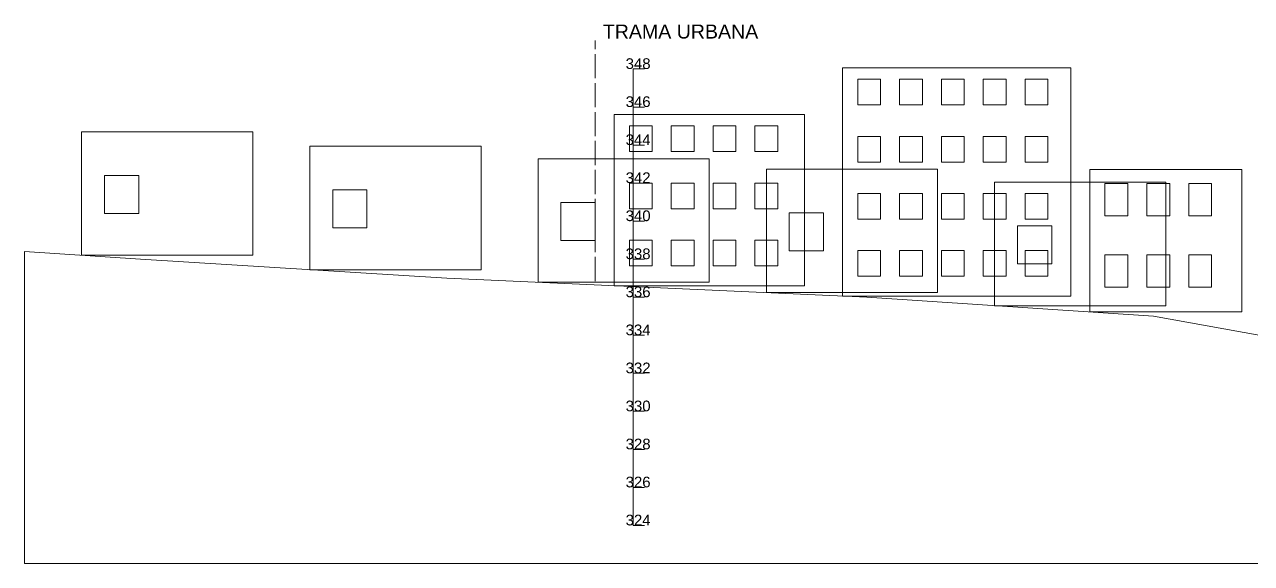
# Model space of a CAD drawing. Header units: metres. Extents: x -1097 to 1588, y -673 to 884.
# Drawn here: x 480 to 544.5, y -463 to -434.7 of the extents above; entities that cross this region are included whole.
import ezdxf

# ---------------------------------------------------------------- set-up
doc = ezdxf.new("R2010")
doc.units = ezdxf.units.M
doc.linetypes.add('DASHED', pattern=[1.524, 1.27, -0.254])
for name, color, linetype, lineweight, plot in [('CORTE-ESTRUCTURA', 30, 'Continuous', 0, False), ('CORTE-TERRENO', 7, 'Continuous', 0, False), ('CORTE-TEXTO', 7, 'Continuous', 0, False), ('VISTA-EDIFICIOS', 8, 'Continuous', 0, False)]:
    doc.layers.add(name, color=color, linetype=linetype, lineweight=lineweight, plot=plot)
doc.styles.add('ARIAL', font='arial.ttf')

msp = doc.modelspace()

# ---------------------------------------------------------------- linework, layer by layer
at = {"layer": 'CORTE-ESTRUCTURA'}
for points in [[(483, -446.797), (483, -440.297), (492, -440.297), (492, -446.797)], [(495, -447.553), (495, -441.053), (504, -441.053), (504, -447.553)], [(507, -448.217), (507, -441.717), (516, -441.717), (516, -448.217)], [(519, -448.761), (519, -442.261), (528, -442.261), (528, -448.761)], [(484.2, -444.597), (486, -444.597), (486, -442.597), (484.2, -442.597)], [(531, -449.446), (531, -442.946), (540, -442.946), (540, -449.446)], [(496.2, -445.353), (498, -445.353), (498, -443.353), (496.2, -443.353)], [(508.2, -446.017), (510, -446.017), (510, -444.017), (508.2, -444.017)], [(520.2, -446.561), (522, -446.561), (522, -444.561), (520.2, -444.561)], [(532.2, -447.246), (534, -447.246), (534, -445.246), (532.2, -445.246)]]:
    msp.add_lwpolyline(points, close=True, dxfattribs=at)
at = {"layer": 'CORTE-TERRENO'}
for points in [[(761.692, -463), (480, -463), (480, -446.6), (486.094, -447), (502.206, -448), (524.284, -449), (539.344, -450), (545, -451.009)], [(480, -446.6), (486.094, -447), (502.206, -448), (524.284, -449), (539.344, -450), (545, -451.009)]]:
    msp.add_lwpolyline(points, dxfattribs=at)
at = {"layer": 'CORTE-TEXTO', "linetype": 'DASHED'}
msp.add_lwpolyline([(510, -448.153), (510, -435.5)], dxfattribs=at)
at = {"layer": 'CORTE-TEXTO'}
for points in [[(512, -437), (512.6, -437)], [(512, -461), (512, -437)], [(512, -439), (512.6, -439)], [(512, -441), (512.6, -441)], [(512, -443), (512.6, -443)], [(512, -445), (512.6, -445)], [(512, -447), (512.6, -447)], [(512, -449), (512.6, -449)], [(512, -451), (512.6, -451)], [(512, -453), (512.6, -453)], [(512, -455), (512.6, -455)], [(512, -457), (512.6, -457)], [(512, -459), (512.6, -459)], [(512, -461), (512.6, -461)]]:
    msp.add_lwpolyline(points, dxfattribs=at)
at = {"layer": 'VISTA-EDIFICIOS'}
for points in [[(523, -448.942), (535, -448.942), (535, -436.942), (523, -436.942)], [(523.8, -438.892), (525, -438.892), (525, -437.542), (523.8, -437.542)], [(526, -438.892), (527.2, -438.892), (527.2, -437.542), (526, -437.542)], [(528.2, -438.892), (529.4, -438.892), (529.4, -437.542), (528.2, -437.542)], [(530.4, -438.892), (531.6, -438.892), (531.6, -437.542), (530.4, -437.542)], [(532.6, -438.892), (533.8, -438.892), (533.8, -437.542), (532.6, -437.542)], [(511, -448.398), (521, -448.398), (521, -439.398), (511, -439.398)], [(511.8, -441.348), (513, -441.348), (513, -439.998), (511.8, -439.998)], [(514, -441.348), (515.2, -441.348), (515.2, -439.998), (514, -439.998)], [(516.2, -441.348), (517.4, -441.348), (517.4, -439.998), (516.2, -439.998)], [(518.4, -441.348), (519.6, -441.348), (519.6, -439.998), (518.4, -439.998)], [(523.8, -441.892), (525, -441.892), (525, -440.542), (523.8, -440.542)], [(526, -441.892), (527.2, -441.892), (527.2, -440.542), (526, -440.542)], [(528.2, -441.892), (529.4, -441.892), (529.4, -440.542), (528.2, -440.542)], [(530.4, -441.892), (531.6, -441.892), (531.6, -440.542), (530.4, -440.542)], [(532.6, -441.892), (533.8, -441.892), (533.8, -440.542), (532.6, -440.542)], [(536, -449.778), (544, -449.778), (544, -442.278), (536, -442.278)], [(511.8, -444.348), (513, -444.348), (513, -442.998), (511.8, -442.998)], [(514, -444.348), (515.2, -444.348), (515.2, -442.998), (514, -442.998)], [(516.2, -444.348), (517.4, -444.348), (517.4, -442.998), (516.2, -442.998)], [(518.4, -444.348), (519.6, -444.348), (519.6, -442.998), (518.4, -442.998)], [(536.8, -444.715), (538, -444.715), (538, -443.028), (536.8, -443.028)], [(539, -444.715), (540.2, -444.715), (540.2, -443.028), (539, -443.028)], [(541.2, -444.715), (542.4, -444.715), (542.4, -443.028), (541.2, -443.028)], [(523.8, -444.892), (525, -444.892), (525, -443.542), (523.8, -443.542)], [(526, -444.892), (527.2, -444.892), (527.2, -443.542), (526, -443.542)], [(528.2, -444.892), (529.4, -444.892), (529.4, -443.542), (528.2, -443.542)], [(530.4, -444.892), (531.6, -444.892), (531.6, -443.542), (530.4, -443.542)], [(532.6, -444.892), (533.8, -444.892), (533.8, -443.542), (532.6, -443.542)], [(511.8, -447.348), (513, -447.348), (513, -445.998), (511.8, -445.998)], [(514, -447.348), (515.2, -447.348), (515.2, -445.998), (514, -445.998)], [(516.2, -447.348), (517.4, -447.348), (517.4, -445.998), (516.2, -445.998)], [(518.4, -447.348), (519.6, -447.348), (519.6, -445.998), (518.4, -445.998)], [(523.8, -447.892), (525, -447.892), (525, -446.542), (523.8, -446.542)], [(526, -447.892), (527.2, -447.892), (527.2, -446.542), (526, -446.542)], [(528.2, -447.892), (529.4, -447.892), (529.4, -446.542), (528.2, -446.542)], [(530.4, -447.892), (531.6, -447.892), (531.6, -446.542), (530.4, -446.542)], [(532.6, -447.892), (533.8, -447.892), (533.8, -446.542), (532.6, -446.542)], [(536.8, -448.465), (538, -448.465), (538, -446.778), (536.8, -446.778)], [(539, -448.465), (540.2, -448.465), (540.2, -446.778), (539, -446.778)], [(541.2, -448.465), (542.4, -448.465), (542.4, -446.778), (541.2, -446.778)]]:
    msp.add_lwpolyline(points, close=True, dxfattribs=at)

# ---------------------------------------------------------------- texts
at = {"layer": 'CORTE-TEXTO', "style": 'ARIAL'}
for s, height, p in [('TRAMA URBANA', 0.73625, (510.4, -435.4)), ('348', 0.5625, (511.6, -437)), ('346', 0.5625, (511.6, -439)), ('344', 0.5625, (511.6, -441)), ('342', 0.5625, (511.6, -443)), ('340', 0.5625, (511.6, -445)), ('338', 0.5625, (511.6, -447)), ('336', 0.5625, (511.6, -449)), ('334', 0.5625, (511.6, -451)), ('332', 0.5625, (511.6, -453)), ('330', 0.5625, (511.6, -455)), ('328', 0.5625, (511.6, -457)), ('326', 0.5625, (511.6, -459)), ('324', 0.5625, (511.6, -461))]:
    msp.add_text(s, height=height, dxfattribs=at).set_placement(p)

doc.saveas('drawing.dxf')
